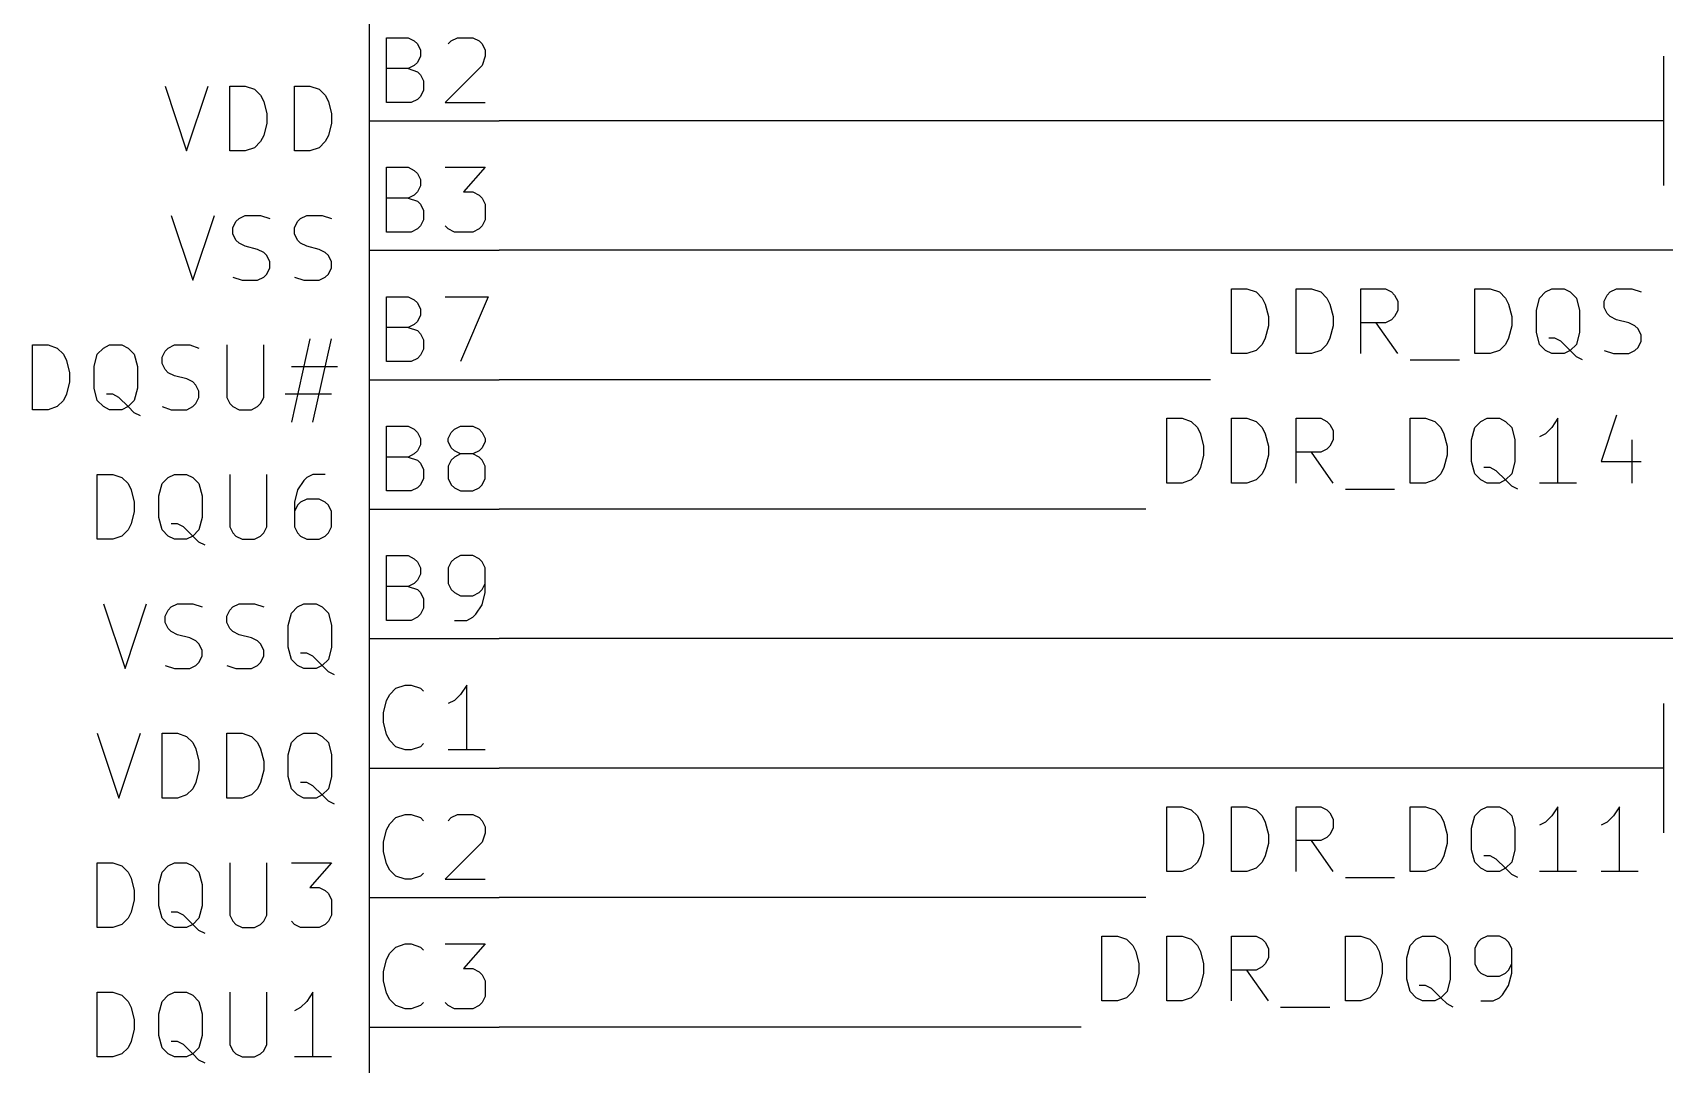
# Model space of a CAD drawing. Header units: millimetres. Extents: x 3 to 246, y -195 to -4.
# Drawn here: x 60.69 to 92.73, y -43.91 to -23.67 of the extents above; entities that cross this region are included whole.
import ezdxf

# ---------------------------------------------------------------- set-up
doc = ezdxf.new("R2010")
doc.units = ezdxf.units.MM
for name, color, linetype in [('GREENSIXTYFIVE', 129, 'CONTINUOUS'), ('LIGHTGREEN', 92, 'CONTINUOUS'), ('LIGHTRED', 12, 'CONTINUOUS'), ('RED', 14, 'CONTINUOUS'), ('REDSIX', 19, 'CONTINUOUS')]:
    doc.layers.add(name, color=color, linetype=linetype)

msp = doc.modelspace()

# ---------------------------------------------------------------- linework, layer by layer
at = {"layer": 'GREENSIXTYFIVE', "linetype": 'CONTINUOUS'}
for p, q in [((63.2943, -24.7175), (63.7176, -25.9875)), ((63.7176, -25.9875), (64.141, -24.7175)), ((64.5643, -25.9875), (64.5643, -24.7175)), ((64.5643, -24.7175), (64.8667, -24.7175)), ((64.8667, -24.7175), (65.0481, -24.778)), ((65.0481, -24.778), (65.1691, -24.899)), ((65.1691, -24.899), (65.2296, -25.0199)), ((65.8343, -25.9875), (65.8343, -24.7175)), ((65.8343, -24.7175), (66.1367, -24.7175)), ((66.1367, -24.7175), (66.3181, -24.778)), ((66.3181, -24.778), (66.4391, -24.899)), ((66.4391, -24.899), (66.4996, -25.0199)), ((65.2296, -25.0199), (65.29, -25.2618)), ((65.29, -25.2618), (65.29, -25.4432)), ((66.4996, -25.0199), (66.56, -25.2618)), ((66.56, -25.2618), (66.56, -25.4432)), ((65.29, -25.4432), (65.2296, -25.6851)), ((66.56, -25.4432), (66.4996, -25.6851)), ((65.0481, -25.9271), (64.8667, -25.9875)), ((65.1691, -25.8061), (65.0481, -25.9271)), ((65.2296, -25.6851), (65.1691, -25.8061)), ((66.3181, -25.9271), (66.1367, -25.9875)), ((66.4391, -25.8061), (66.3181, -25.9271)), ((66.4996, -25.6851), (66.4391, -25.8061)), ((64.8667, -25.9875), (64.5643, -25.9875)), ((66.1367, -25.9875), (65.8343, -25.9875)), ((63.4153, -27.2575), (63.8386, -28.5275)), ((63.8386, -28.5275), (64.262, -27.2575)), ((64.6249, -27.4994), (64.6853, -27.3785)), ((64.6249, -27.6204), (64.6249, -27.4994)), ((64.6853, -27.3785), (64.7458, -27.318)), ((64.7458, -27.318), (64.8668, -27.2575)), ((64.8668, -27.2575), (65.1691, -27.2575)), ((65.1691, -27.2575), (65.3506, -27.318)), ((65.8344, -27.4994), (65.8948, -27.3785)), ((65.8344, -27.6204), (65.8344, -27.4994)), ((65.8948, -27.3785), (65.9553, -27.318)), ((65.9553, -27.318), (66.0763, -27.2575)), ((66.0763, -27.2575), (66.3786, -27.2575)), ((66.3786, -27.2575), (66.5601, -27.318)), ((64.6853, -27.7413), (64.6249, -27.6204)), ((64.7458, -27.8018), (64.6853, -27.7413)), ((64.8668, -27.8623), (64.7458, -27.8018)), ((65.1087, -27.9228), (64.8668, -27.8623)), ((65.8948, -27.7413), (65.8344, -27.6204)), ((65.9553, -27.8018), (65.8948, -27.7413)), ((66.0763, -27.8623), (65.9553, -27.8018)), ((66.3182, -27.9228), (66.0763, -27.8623)), ((65.2296, -27.9832), (65.1087, -27.9228)), ((65.2901, -28.0437), (65.2296, -27.9832)), ((65.3506, -28.1647), (65.2901, -28.0437)), ((65.3506, -28.2856), (65.3506, -28.1647)), ((66.4391, -27.9832), (66.3182, -27.9228)), ((66.4996, -28.0437), (66.4391, -27.9832)), ((66.5601, -28.1647), (66.4996, -28.0437)), ((66.5601, -28.2856), (66.5601, -28.1647)), ((64.6249, -28.4671), (64.8063, -28.5275)), ((65.1087, -28.5275), (65.2296, -28.4671)), ((65.2296, -28.4671), (65.2901, -28.4066)), ((65.2901, -28.4066), (65.3506, -28.2856)), ((65.8344, -28.4671), (66.0158, -28.5275)), ((66.3182, -28.5275), (66.4391, -28.4671)), ((66.4391, -28.4671), (66.4996, -28.4066)), ((66.4996, -28.4066), (66.5601, -28.2856)), ((64.8063, -28.5275), (65.1087, -28.5275)), ((66.0158, -28.5275), (66.3182, -28.5275)), ((66.1367, -29.6766), (65.7739, -31.3094)), ((66.1972, -31.3094), (66.56, -29.6766)), ((60.6938, -31.0675), (60.6938, -29.7975)), ((60.6938, -29.7975), (60.9962, -29.7975)), ((60.9962, -29.7975), (61.1776, -29.858)), ((61.1776, -29.858), (61.2986, -29.979)), ((61.2986, -29.979), (61.3591, -30.0999)), ((61.3591, -30.0999), (61.4195, -30.3418)), ((61.9034, -30.2209), (61.9638, -29.979)), ((61.9638, -29.979), (62.0848, -29.858)), ((62.0848, -29.858), (62.2057, -29.7975)), ((62.2057, -29.7975), (62.4476, -29.7975)), ((62.4476, -29.7975), (62.5686, -29.858)), ((62.5686, -29.858), (62.6895, -29.979)), ((62.6895, -29.979), (62.75, -30.2209)), ((63.2339, -30.0394), (63.2943, -29.9185)), ((63.2339, -30.1604), (63.2339, -30.0394)), ((63.2943, -29.9185), (63.3548, -29.858)), ((63.3548, -29.858), (63.4758, -29.7975)), ((63.4758, -29.7975), (63.7781, -29.7975)), ((63.7781, -29.7975), (63.9596, -29.858)), ((64.5038, -29.7975), (64.5038, -30.8256)), ((65.2295, -30.8256), (65.2295, -29.7975)), ((61.4195, -30.3418), (61.4195, -30.5232)), ((61.9034, -30.6442), (61.9034, -30.2209)), ((62.75, -30.2209), (62.75, -30.6442)), ((63.2943, -30.2813), (63.2339, -30.1604)), ((63.3548, -30.3418), (63.2943, -30.2813)), ((63.4758, -30.4023), (63.3548, -30.3418)), ((63.7177, -30.4628), (63.4758, -30.4023)), ((65.7739, -30.2209), (66.681, -30.2209)), ((61.4195, -30.5232), (61.3591, -30.7651)), ((61.9638, -30.8861), (61.9034, -30.6442)), ((62.75, -30.6442), (62.6895, -30.8861)), ((63.8386, -30.5232), (63.7177, -30.4628)), ((63.8991, -30.5837), (63.8386, -30.5232)), ((63.9596, -30.7047), (63.8991, -30.5837)), ((63.9596, -30.8256), (63.9596, -30.7047)), ((60.9962, -31.0675), (60.6938, -31.0675)), ((61.1776, -31.0071), (60.9962, -31.0675)), ((61.2986, -30.8861), (61.1776, -31.0071)), ((61.3591, -30.7651), (61.2986, -30.8861)), ((62.0848, -31.0071), (61.9638, -30.8861)), ((62.2057, -31.0675), (62.0848, -31.0071)), ((62.2662, -30.7651), (62.1453, -30.7651)), ((62.4476, -31.0675), (62.2057, -31.0675)), ((62.3872, -30.8256), (62.2662, -30.7651)), ((62.5686, -31.0071), (62.3872, -30.8256)), ((62.5686, -31.0071), (62.4476, -31.0675)), ((62.6895, -30.8861), (62.5686, -31.0071)), ((62.6895, -31.128), (62.5686, -31.0071)), ((63.2339, -31.0071), (63.4153, -31.0675)), ((63.4153, -31.0675), (63.7177, -31.0675)), ((63.7177, -31.0675), (63.8386, -31.0071)), ((63.8386, -31.0071), (63.8991, -30.9466)), ((63.8991, -30.9466), (63.9596, -30.8256)), ((64.5038, -30.8256), (64.5643, -30.9466)), ((64.5643, -30.9466), (64.6248, -31.0071)), ((64.6248, -31.0071), (64.7457, -31.0675)), ((64.7457, -31.0675), (64.9876, -31.0675)), ((64.9876, -31.0675), (65.1086, -31.0071)), ((65.1086, -31.0071), (65.1691, -30.9466)), ((65.1691, -30.9466), (65.2295, -30.8256)), ((66.56, -30.7651), (65.6529, -30.7651)), ((62.8105, -31.1885), (62.6895, -31.128)), ((61.9638, -33.6075), (61.9638, -32.3375)), ((61.9638, -32.3375), (62.2662, -32.3375)), ((62.2662, -32.3375), (62.4476, -32.398)), ((63.3548, -32.398), (63.4757, -32.3375)), ((63.4757, -32.3375), (63.7176, -32.3375)), ((63.7176, -32.3375), (63.8386, -32.398)), ((64.5643, -32.3375), (64.5643, -33.3656)), ((65.29, -33.3656), (65.29, -32.3375)), ((66.1972, -32.3375), (66.0763, -32.398)), ((66.4391, -32.3375), (66.1972, -32.3375)), ((62.4476, -32.398), (62.5686, -32.519)), ((62.5686, -32.519), (62.6291, -32.6399)), ((62.6291, -32.6399), (62.6895, -32.8818)), ((63.1734, -32.7609), (63.2338, -32.519)), ((63.2338, -32.519), (63.3548, -32.398)), ((63.8386, -32.398), (63.9595, -32.519)), ((63.9595, -32.519), (64.02, -32.7609)), ((65.8948, -32.6399), (65.8344, -32.8818)), ((66.0158, -32.4585), (65.8948, -32.6399)), ((66.0763, -32.398), (66.0158, -32.4585)), ((62.6895, -32.8818), (62.6895, -33.0632)), ((63.1734, -33.1842), (63.1734, -32.7609)), ((64.02, -32.7609), (64.02, -33.1842)), ((65.8344, -32.8818), (65.8344, -33.3656)), ((65.8948, -32.9423), (65.8344, -33.0632)), ((65.9553, -32.8818), (65.8948, -32.9423)), ((66.0763, -32.8213), (65.9553, -32.8818)), ((66.3182, -32.8213), (66.0763, -32.8213)), ((66.4391, -32.8818), (66.3182, -32.8213)), ((66.4996, -32.9423), (66.4391, -32.8818)), ((66.5601, -33.0632), (66.4996, -32.9423)), ((62.6291, -33.3051), (62.5686, -33.4261)), ((62.6895, -33.0632), (62.6291, -33.3051)), ((63.2338, -33.4261), (63.1734, -33.1842)), ((63.5362, -33.3051), (63.4153, -33.3051)), ((63.6572, -33.3656), (63.5362, -33.3051)), ((64.02, -33.1842), (63.9595, -33.4261)), ((66.5601, -33.3656), (66.5601, -33.0632)), ((62.2662, -33.6075), (61.9638, -33.6075)), ((62.4476, -33.5471), (62.2662, -33.6075)), ((62.5686, -33.4261), (62.4476, -33.5471)), ((63.3548, -33.5471), (63.2338, -33.4261)), ((63.4757, -33.6075), (63.3548, -33.5471)), ((63.7176, -33.6075), (63.4757, -33.6075)), ((63.8386, -33.5471), (63.6572, -33.3656)), ((63.8386, -33.5471), (63.7176, -33.6075)), ((63.9595, -33.4261), (63.8386, -33.5471)), ((63.9595, -33.668), (63.8386, -33.5471)), ((64.5643, -33.3656), (64.6248, -33.4866)), ((64.6248, -33.4866), (64.6853, -33.5471)), ((64.6853, -33.5471), (64.8062, -33.6075)), ((64.8062, -33.6075), (65.0481, -33.6075)), ((65.0481, -33.6075), (65.1691, -33.5471)), ((65.1691, -33.5471), (65.2296, -33.4866)), ((65.2296, -33.4866), (65.29, -33.3656)), ((65.8344, -33.3656), (65.8948, -33.4866)), ((65.8948, -33.4866), (65.9553, -33.5471)), ((65.9553, -33.5471), (66.0763, -33.6075)), ((66.0763, -33.6075), (66.3182, -33.6075)), ((66.3182, -33.6075), (66.4391, -33.5471)), ((66.4391, -33.5471), (66.4996, -33.4866)), ((66.4996, -33.4866), (66.5601, -33.3656)), ((64.0805, -33.7285), (63.9595, -33.668)), ((62.0848, -34.8775), (62.5081, -36.1475)), ((62.5081, -36.1475), (62.9315, -34.8775)), ((63.4153, -34.938), (63.5363, -34.8775)), ((63.5363, -34.8775), (63.8386, -34.8775)), ((63.8386, -34.8775), (64.0201, -34.938)), ((64.6248, -34.938), (64.7458, -34.8775)), ((64.7458, -34.8775), (65.0481, -34.8775)), ((65.0481, -34.8775), (65.2296, -34.938)), ((65.8948, -34.938), (66.0157, -34.8775)), ((66.0157, -34.8775), (66.2576, -34.8775)), ((66.2576, -34.8775), (66.3786, -34.938)), ((63.2944, -35.1194), (63.3548, -34.9985)), ((63.2944, -35.2404), (63.2944, -35.1194)), ((63.3548, -34.9985), (63.4153, -34.938)), ((64.5039, -35.1194), (64.5643, -34.9985)), ((64.5039, -35.2404), (64.5039, -35.1194)), ((64.5643, -34.9985), (64.6248, -34.938)), ((65.7134, -35.3009), (65.7738, -35.059)), ((65.7738, -35.059), (65.8948, -34.938)), ((66.3786, -34.938), (66.4995, -35.059)), ((66.4995, -35.059), (66.56, -35.3009)), ((63.3548, -35.3613), (63.2944, -35.2404)), ((63.4153, -35.4218), (63.3548, -35.3613)), ((63.5363, -35.4823), (63.4153, -35.4218)), ((63.7782, -35.5428), (63.5363, -35.4823)), ((63.8991, -35.6032), (63.7782, -35.5428)), ((64.5643, -35.3613), (64.5039, -35.2404)), ((64.6248, -35.4218), (64.5643, -35.3613)), ((64.7458, -35.4823), (64.6248, -35.4218)), ((64.9877, -35.5428), (64.7458, -35.4823)), ((65.1086, -35.6032), (64.9877, -35.5428)), ((65.7134, -35.7242), (65.7134, -35.3009)), ((66.56, -35.3009), (66.56, -35.7242)), ((63.9596, -35.6637), (63.8991, -35.6032)), ((64.0201, -35.7847), (63.9596, -35.6637)), ((64.0201, -35.9056), (64.0201, -35.7847)), ((65.1691, -35.6637), (65.1086, -35.6032)), ((65.2296, -35.7847), (65.1691, -35.6637)), ((65.2296, -35.9056), (65.2296, -35.7847)), ((65.7738, -35.9661), (65.7134, -35.7242)), ((66.0762, -35.8451), (65.9553, -35.8451)), ((66.1972, -35.9056), (66.0762, -35.8451)), ((66.56, -35.7242), (66.4995, -35.9661)), ((63.2944, -36.0871), (63.4758, -36.1475)), ((63.4758, -36.1475), (63.7782, -36.1475)), ((63.7782, -36.1475), (63.8991, -36.0871)), ((63.8991, -36.0871), (63.9596, -36.0266)), ((63.9596, -36.0266), (64.0201, -35.9056)), ((64.5039, -36.0871), (64.6853, -36.1475)), ((64.6853, -36.1475), (64.9877, -36.1475)), ((64.9877, -36.1475), (65.1086, -36.0871)), ((65.1086, -36.0871), (65.1691, -36.0266)), ((65.1691, -36.0266), (65.2296, -35.9056)), ((65.8948, -36.0871), (65.7738, -35.9661)), ((66.0157, -36.1475), (65.8948, -36.0871)), ((66.2576, -36.1475), (66.0157, -36.1475)), ((66.3786, -36.0871), (66.1972, -35.9056)), ((66.3786, -36.0871), (66.2576, -36.1475)), ((66.4995, -35.9661), (66.3786, -36.0871)), ((66.4995, -36.208), (66.3786, -36.0871)), ((66.6205, -36.2685), (66.4995, -36.208)), ((61.9638, -37.4175), (62.3871, -38.6875)), ((62.3871, -38.6875), (62.8105, -37.4175)), ((63.2338, -38.6875), (63.2338, -37.4175)), ((63.2338, -37.4175), (63.5362, -37.4175)), ((63.5362, -37.4175), (63.7176, -37.478)), ((63.7176, -37.478), (63.8386, -37.599)), ((64.5038, -38.6875), (64.5038, -37.4175)), ((64.5038, -37.4175), (64.8062, -37.4175)), ((64.8062, -37.4175), (64.9876, -37.478)), ((64.9876, -37.478), (65.1086, -37.599)), ((65.7738, -37.599), (65.8948, -37.478)), ((65.8948, -37.478), (66.0157, -37.4175)), ((66.0157, -37.4175), (66.2576, -37.4175)), ((66.2576, -37.4175), (66.3786, -37.478)), ((66.3786, -37.478), (66.4995, -37.599)), ((63.8386, -37.599), (63.8991, -37.7199)), ((63.8991, -37.7199), (63.9595, -37.9618)), ((65.1086, -37.599), (65.1691, -37.7199)), ((65.1691, -37.7199), (65.2295, -37.9618)), ((65.7134, -37.8409), (65.7738, -37.599)), ((66.4995, -37.599), (66.56, -37.8409)), ((63.9595, -37.9618), (63.9595, -38.1432)), ((65.2295, -37.9618), (65.2295, -38.1432)), ((65.7134, -38.2642), (65.7134, -37.8409)), ((66.56, -37.8409), (66.56, -38.2642)), ((63.8991, -38.3851), (63.8386, -38.5061)), ((63.9595, -38.1432), (63.8991, -38.3851)), ((65.1691, -38.3851), (65.1086, -38.5061)), ((65.2295, -38.1432), (65.1691, -38.3851)), ((65.7738, -38.5061), (65.7134, -38.2642)), ((66.0762, -38.3851), (65.9553, -38.3851)), ((66.1972, -38.4456), (66.0762, -38.3851)), ((66.56, -38.2642), (66.4995, -38.5061)), ((63.5362, -38.6875), (63.2338, -38.6875)), ((63.7176, -38.6271), (63.5362, -38.6875)), ((63.8386, -38.5061), (63.7176, -38.6271)), ((64.8062, -38.6875), (64.5038, -38.6875)), ((64.9876, -38.6271), (64.8062, -38.6875)), ((65.1086, -38.5061), (64.9876, -38.6271)), ((65.8948, -38.6271), (65.7738, -38.5061)), ((66.0157, -38.6875), (65.8948, -38.6271)), ((66.2576, -38.6875), (66.0157, -38.6875)), ((66.3786, -38.6271), (66.1972, -38.4456)), ((66.3786, -38.6271), (66.2576, -38.6875)), ((66.4995, -38.5061), (66.3786, -38.6271)), ((66.4995, -38.748), (66.3786, -38.6271)), ((66.6205, -38.8085), (66.4995, -38.748)), ((61.9638, -41.2275), (61.9638, -39.9575)), ((61.9638, -39.9575), (62.2662, -39.9575)), ((62.2662, -39.9575), (62.4476, -40.018)), ((62.4476, -40.018), (62.5686, -40.139)), ((63.2338, -40.139), (63.3548, -40.018)), ((63.3548, -40.018), (63.4757, -39.9575)), ((63.4757, -39.9575), (63.7176, -39.9575)), ((63.7176, -39.9575), (63.8386, -40.018)), ((63.8386, -40.018), (63.9595, -40.139)), ((64.5643, -39.9575), (64.5643, -40.9856)), ((65.29, -40.9856), (65.29, -39.9575)), ((65.7739, -39.9575), (66.5601, -39.9575)), ((66.5601, -39.9575), (66.1367, -40.4413)), ((62.5686, -40.139), (62.6291, -40.2599)), ((62.6291, -40.2599), (62.6895, -40.5018)), ((63.1734, -40.3809), (63.2338, -40.139)), ((63.9595, -40.139), (64.02, -40.3809)), ((62.6895, -40.5018), (62.6895, -40.6832)), ((63.1734, -40.8042), (63.1734, -40.3809)), ((64.02, -40.3809), (64.02, -40.8042)), ((66.1367, -40.4413), (66.3182, -40.4413)), ((66.3182, -40.4413), (66.4391, -40.5018)), ((66.4391, -40.5018), (66.4996, -40.5623)), ((66.4996, -40.5623), (66.5601, -40.6832)), ((62.6291, -40.9251), (62.5686, -41.0461)), ((62.6895, -40.6832), (62.6291, -40.9251)), ((63.2338, -41.0461), (63.1734, -40.8042)), ((63.5362, -40.9251), (63.4153, -40.9251)), ((63.6572, -40.9856), (63.5362, -40.9251)), ((63.8386, -41.1671), (63.6572, -40.9856)), ((64.02, -40.8042), (63.9595, -41.0461)), ((64.5643, -40.9856), (64.6248, -41.1066)), ((65.2296, -41.1066), (65.29, -40.9856)), ((66.5601, -40.9856), (66.4996, -41.1066)), ((66.5601, -40.6832), (66.5601, -40.9856)), ((62.2662, -41.2275), (61.9638, -41.2275)), ((62.4476, -41.1671), (62.2662, -41.2275)), ((62.5686, -41.0461), (62.4476, -41.1671)), ((63.3548, -41.1671), (63.2338, -41.0461)), ((63.4757, -41.2275), (63.3548, -41.1671)), ((63.7176, -41.2275), (63.4757, -41.2275)), ((63.8386, -41.1671), (63.7176, -41.2275)), ((63.9595, -41.0461), (63.8386, -41.1671)), ((63.9595, -41.288), (63.8386, -41.1671)), ((64.0805, -41.3485), (63.9595, -41.288)), ((64.6248, -41.1066), (64.6853, -41.1671)), ((64.6853, -41.1671), (64.8062, -41.2275)), ((64.8062, -41.2275), (65.0481, -41.2275)), ((65.0481, -41.2275), (65.1691, -41.1671)), ((65.1691, -41.1671), (65.2296, -41.1066)), ((65.8344, -41.1671), (65.7739, -41.1066)), ((65.9553, -41.2275), (65.8344, -41.1671)), ((66.3182, -41.2275), (65.9553, -41.2275)), ((66.4391, -41.1671), (66.3182, -41.2275)), ((66.4996, -41.1066), (66.4391, -41.1671)), ((61.9638, -43.7675), (61.9638, -42.4975)), ((61.9638, -42.4975), (62.2662, -42.4975)), ((62.2662, -42.4975), (62.4476, -42.558)), ((62.4476, -42.558), (62.5686, -42.679)), ((63.2338, -42.679), (63.3548, -42.558)), ((63.3548, -42.558), (63.4757, -42.4975)), ((63.4757, -42.4975), (63.7176, -42.4975)), ((63.7176, -42.4975), (63.8386, -42.558)), ((63.8386, -42.558), (63.9595, -42.679)), ((64.5643, -42.4975), (64.5643, -43.5256)), ((65.29, -43.5256), (65.29, -42.4975)), ((66.1972, -42.4975), (66.0763, -42.679)), ((66.1972, -43.7675), (66.1972, -42.4975)), ((62.5686, -42.679), (62.6291, -42.7999)), ((62.6291, -42.7999), (62.6895, -43.0418)), ((63.1734, -42.9209), (63.2338, -42.679)), ((63.1734, -43.3442), (63.1734, -42.9209)), ((63.9595, -42.679), (64.02, -42.9209)), ((64.02, -42.9209), (64.02, -43.3442)), ((65.9553, -42.7999), (65.8344, -42.8604)), ((66.0763, -42.679), (65.9553, -42.7999)), ((62.6895, -43.2232), (62.6291, -43.4651)), ((62.6895, -43.0418), (62.6895, -43.2232)), ((62.6291, -43.4651), (62.5686, -43.5861)), ((63.2338, -43.5861), (63.1734, -43.3442)), ((63.5362, -43.4651), (63.4153, -43.4651)), ((63.6572, -43.5256), (63.5362, -43.4651)), ((63.8386, -43.7071), (63.6572, -43.5256)), ((64.02, -43.3442), (63.9595, -43.5861)), ((64.5643, -43.5256), (64.6248, -43.6466)), ((65.2296, -43.6466), (65.29, -43.5256)), ((62.2662, -43.7675), (61.9638, -43.7675)), ((62.4476, -43.7071), (62.2662, -43.7675)), ((62.5686, -43.5861), (62.4476, -43.7071)), ((63.3548, -43.7071), (63.2338, -43.5861)), ((63.4757, -43.7675), (63.3548, -43.7071)), ((63.7176, -43.7675), (63.4757, -43.7675)), ((63.8386, -43.7071), (63.7176, -43.7675)), ((63.9595, -43.5861), (63.8386, -43.7071)), ((63.9595, -43.828), (63.8386, -43.7071)), ((64.0805, -43.8885), (63.9595, -43.828)), ((64.6248, -43.6466), (64.6853, -43.7071)), ((64.6853, -43.7071), (64.8062, -43.7675)), ((64.8062, -43.7675), (65.0481, -43.7675)), ((65.0481, -43.7675), (65.1691, -43.7071)), ((65.1691, -43.7071), (65.2296, -43.6466)), ((66.5601, -43.7675), (65.8344, -43.7675))]:
    msp.add_line(p, q, dxfattribs=at)
at = {"layer": 'LIGHTGREEN', "linetype": 'CONTINUOUS'}
for p, q in [((90.17, -25.4), (69.85, -25.4)), ((107.95, -27.94), (69.85, -27.94)), ((83.82, -30.48), (69.85, -30.48)), ((82.55, -33.02), (69.85, -33.02)), ((97.79, -35.56), (69.85, -35.56)), ((90.17, -38.1), (69.85, -38.1)), ((82.55, -40.64), (69.85, -40.64)), ((81.28, -43.18), (69.85, -43.18))]:
    msp.add_line(p, q, dxfattribs=at)
at = {"layer": 'LIGHTRED', "linetype": 'CONTINUOUS'}
for p, q in [((67.6426, -25.0413), (67.6426, -23.7713)), ((67.6426, -23.7713), (68.066, -23.7713)), ((68.066, -23.7713), (68.1869, -23.8318)), ((68.1869, -23.8318), (68.2474, -23.8923)), ((68.2474, -23.8923), (68.3079, -24.0132)), ((68.3079, -24.0132), (68.3079, -24.1342)), ((68.8522, -23.8923), (68.9126, -23.8318)), ((68.9126, -23.8318), (69.0336, -23.7713)), ((69.0336, -23.7713), (69.336, -23.7713)), ((69.336, -23.7713), (69.4569, -23.8318)), ((69.4569, -23.8318), (69.5174, -23.8923)), ((69.5174, -23.8923), (69.5779, -24.0132)), ((69.5779, -24.0132), (69.5779, -24.1342)), ((68.1869, -24.3156), (68.066, -24.3761)), ((68.2474, -24.2551), (68.1869, -24.3156)), ((68.3079, -24.1342), (68.2474, -24.2551)), ((69.5174, -24.3156), (68.7917, -25.0413)), ((69.5779, -24.1342), (69.5174, -24.3156)), ((68.066, -24.3761), (67.6426, -24.3761)), ((68.066, -24.3761), (68.2474, -24.4366)), ((68.2474, -24.4366), (68.3079, -24.497)), ((68.3079, -24.497), (68.3683, -24.618)), ((68.3683, -24.618), (68.3683, -24.7994)), ((68.2474, -24.9809), (68.1264, -25.0413)), ((68.3079, -24.9204), (68.2474, -24.9809)), ((68.3683, -24.7994), (68.3079, -24.9204)), ((68.1264, -25.0413), (67.6426, -25.0413)), ((68.7917, -25.0413), (69.5779, -25.0413)), ((67.6426, -27.5813), (67.6426, -26.3113)), ((67.6426, -26.3113), (68.066, -26.3113)), ((68.066, -26.3113), (68.1869, -26.3718)), ((68.1869, -26.3718), (68.2474, -26.4323)), ((68.2474, -26.4323), (68.3079, -26.5532)), ((68.3079, -26.5532), (68.3079, -26.6742)), ((68.7917, -26.3113), (69.5779, -26.3113)), ((69.5779, -26.3113), (69.1545, -26.7951)), ((68.1869, -26.8556), (68.066, -26.9161)), ((68.2474, -26.7951), (68.1869, -26.8556)), ((68.3079, -26.6742), (68.2474, -26.7951)), ((69.1545, -26.7951), (69.336, -26.7951)), ((69.336, -26.7951), (69.4569, -26.8556)), ((69.4569, -26.8556), (69.5174, -26.9161)), ((68.066, -26.9161), (67.6426, -26.9161)), ((68.066, -26.9161), (68.2474, -26.9766)), ((68.2474, -26.9766), (68.3079, -27.037)), ((68.3079, -27.037), (68.3683, -27.158)), ((68.3683, -27.158), (68.3683, -27.3394)), ((69.5174, -26.9161), (69.5779, -27.037)), ((69.5779, -27.037), (69.5779, -27.3394)), ((68.2474, -27.5209), (68.1264, -27.5813)), ((68.3079, -27.4604), (68.2474, -27.5209)), ((68.3683, -27.3394), (68.3079, -27.4604)), ((68.8522, -27.5209), (68.7917, -27.4604)), ((68.9731, -27.5813), (68.8522, -27.5209)), ((69.4569, -27.5209), (69.336, -27.5813)), ((69.5174, -27.4604), (69.4569, -27.5209)), ((69.5779, -27.3394), (69.5174, -27.4604)), ((68.1264, -27.5813), (67.6426, -27.5813)), ((69.336, -27.5813), (68.9731, -27.5813)), ((67.6426, -30.1213), (67.6426, -28.8513)), ((67.6426, -28.8513), (68.066, -28.8513)), ((68.066, -28.8513), (68.1869, -28.9118)), ((68.1869, -28.9118), (68.2474, -28.9723)), ((68.2474, -28.9723), (68.3079, -29.0932)), ((68.3079, -29.0932), (68.3079, -29.2142)), ((68.7917, -28.8513), (69.6383, -28.8513)), ((69.6383, -28.8513), (69.0941, -30.1213)), ((68.066, -29.4561), (67.6426, -29.4561)), ((68.1869, -29.3956), (68.066, -29.4561)), ((68.066, -29.4561), (68.2474, -29.5166)), ((68.2474, -29.3351), (68.1869, -29.3956)), ((68.3079, -29.2142), (68.2474, -29.3351)), ((68.2474, -29.5166), (68.3079, -29.577)), ((68.3079, -29.577), (68.3683, -29.698)), ((68.3683, -29.698), (68.3683, -29.8794)), ((68.2474, -30.0609), (68.1264, -30.1213)), ((68.3079, -30.0004), (68.2474, -30.0609)), ((68.3683, -29.8794), (68.3079, -30.0004)), ((68.1264, -30.1213), (67.6426, -30.1213)), ((67.6426, -32.6613), (67.6426, -31.3913)), ((67.6426, -31.3913), (68.066, -31.3913)), ((68.066, -31.3913), (68.1869, -31.4518)), ((68.9731, -31.4518), (69.0941, -31.3913)), ((69.0941, -31.3913), (69.336, -31.3913)), ((69.336, -31.3913), (69.4569, -31.4518)), ((68.1869, -31.4518), (68.2474, -31.5123)), ((68.2474, -31.5123), (68.3079, -31.6332)), ((68.3079, -31.6332), (68.3079, -31.7542)), ((68.8522, -31.6332), (68.9126, -31.5123)), ((68.8522, -31.6937), (68.8522, -31.6332)), ((68.9126, -31.8147), (68.8522, -31.6937)), ((68.9126, -31.5123), (68.9731, -31.4518)), ((69.4569, -31.4518), (69.5174, -31.5123)), ((69.5174, -31.5123), (69.5779, -31.6332)), ((69.5779, -31.6937), (69.5174, -31.8147)), ((69.5779, -31.6332), (69.5779, -31.6937)), ((68.066, -31.9961), (67.6426, -31.9961)), ((68.1869, -31.9356), (68.066, -31.9961)), ((68.066, -31.9961), (68.2474, -32.0566)), ((68.2474, -31.8751), (68.1869, -31.9356)), ((68.3079, -31.7542), (68.2474, -31.8751)), ((68.9731, -31.8751), (68.9126, -31.8147)), ((68.9731, -31.9961), (68.9126, -32.0566)), ((69.0941, -31.9356), (68.9731, -31.8751)), ((69.0941, -31.9356), (68.9731, -31.9961)), ((69.336, -31.9356), (69.0941, -31.9356)), ((69.4569, -31.8751), (69.336, -31.9356)), ((69.4569, -31.9961), (69.336, -31.9356)), ((69.5174, -31.8147), (69.4569, -31.8751)), ((69.5174, -32.0566), (69.4569, -31.9961)), ((68.2474, -32.0566), (68.3079, -32.117)), ((68.3079, -32.117), (68.3683, -32.238)), ((68.3683, -32.238), (68.3683, -32.4194)), ((68.9126, -32.0566), (68.8522, -32.1775)), ((68.8522, -32.1775), (68.8522, -32.4194)), ((69.5779, -32.1775), (69.5174, -32.0566)), ((69.5779, -32.4194), (69.5779, -32.1775)), ((68.1264, -32.6613), (67.6426, -32.6613)), ((68.2474, -32.6009), (68.1264, -32.6613)), ((68.3079, -32.5404), (68.2474, -32.6009)), ((68.3683, -32.4194), (68.3079, -32.5404)), ((68.8522, -32.4194), (68.9126, -32.5404)), ((68.9126, -32.5404), (68.9731, -32.6009)), ((68.9731, -32.6009), (69.0941, -32.6613)), ((69.0941, -32.6613), (69.336, -32.6613)), ((69.336, -32.6613), (69.4569, -32.6009)), ((69.4569, -32.6009), (69.5174, -32.5404)), ((69.5174, -32.5404), (69.5779, -32.4194)), ((67.6426, -35.2013), (67.6426, -33.9313)), ((67.6426, -33.9313), (68.066, -33.9313)), ((68.066, -33.9313), (68.1869, -33.9918)), ((69.0941, -33.9313), (68.9731, -33.9918)), ((69.336, -33.9313), (69.0941, -33.9313)), ((69.4569, -33.9918), (69.336, -33.9313)), ((68.1869, -33.9918), (68.2474, -34.0523)), ((68.2474, -34.0523), (68.3079, -34.1732)), ((68.3079, -34.1732), (68.3079, -34.2942)), ((68.9126, -34.0523), (68.8522, -34.1732)), ((68.8522, -34.1732), (68.8522, -34.4756)), ((68.9731, -33.9918), (68.9126, -34.0523)), ((69.5174, -34.0523), (69.4569, -33.9918)), ((69.5779, -34.1732), (69.5174, -34.0523)), ((69.5779, -34.657), (69.5779, -34.1732)), ((68.066, -34.5361), (67.6426, -34.5361)), ((68.1869, -34.4756), (68.066, -34.5361)), ((68.066, -34.5361), (68.2474, -34.5966)), ((68.2474, -34.4151), (68.1869, -34.4756)), ((68.3079, -34.2942), (68.2474, -34.4151)), ((68.8522, -34.4756), (68.9126, -34.5966)), ((69.5174, -34.5966), (69.5779, -34.4756)), ((68.2474, -34.5966), (68.3079, -34.657)), ((68.3079, -34.657), (68.3683, -34.778)), ((68.3683, -34.778), (68.3683, -34.9594)), ((68.9126, -34.5966), (68.9731, -34.657)), ((68.9731, -34.657), (69.0941, -34.7175)), ((69.0941, -34.7175), (69.336, -34.7175)), ((69.336, -34.7175), (69.4569, -34.657)), ((69.3964, -35.0804), (69.5174, -34.8989)), ((69.4569, -34.657), (69.5174, -34.5966)), ((69.5174, -34.8989), (69.5779, -34.657)), ((68.1264, -35.2013), (67.6426, -35.2013)), ((68.2474, -35.1409), (68.1264, -35.2013)), ((68.3079, -35.0804), (68.2474, -35.1409)), ((68.3683, -34.9594), (68.3079, -35.0804)), ((68.9731, -35.2013), (69.215, -35.2013)), ((69.215, -35.2013), (69.336, -35.1409)), ((69.336, -35.1409), (69.3964, -35.0804)), ((67.8241, -36.5318), (68.0055, -36.4713)), ((68.0055, -36.4713), (68.1264, -36.4713)), ((68.1264, -36.4713), (68.3079, -36.5318)), ((69.215, -36.4713), (69.0941, -36.6528)), ((69.215, -37.7413), (69.215, -36.4713)), ((67.5822, -37.0156), (67.6426, -36.7737)), ((67.6426, -36.7737), (67.7031, -36.6528)), ((67.7031, -36.6528), (67.8241, -36.5318)), ((68.3079, -36.5318), (68.3683, -36.5923)), ((68.9731, -36.7737), (68.8522, -36.8342)), ((69.0941, -36.6528), (68.9731, -36.7737)), ((67.5822, -37.197), (67.5822, -37.0156)), ((67.6426, -37.4389), (67.5822, -37.197)), ((67.7031, -37.5599), (67.6426, -37.4389)), ((67.8241, -37.6809), (67.7031, -37.5599)), ((68.0055, -37.7413), (67.8241, -37.6809)), ((68.1264, -37.7413), (68.0055, -37.7413)), ((68.3079, -37.6809), (68.1264, -37.7413)), ((68.3683, -37.6204), (68.3079, -37.6809)), ((69.5779, -37.7413), (68.8522, -37.7413)), ((67.7031, -39.1928), (67.8241, -39.0718)), ((67.8241, -39.0718), (68.0055, -39.0113)), ((68.0055, -39.0113), (68.1264, -39.0113)), ((68.1264, -39.0113), (68.3079, -39.0718)), ((68.3079, -39.0718), (68.3683, -39.1323)), ((68.8522, -39.1323), (68.9126, -39.0718)), ((68.9126, -39.0718), (69.0336, -39.0113)), ((69.0336, -39.0113), (69.336, -39.0113)), ((69.336, -39.0113), (69.4569, -39.0718)), ((69.4569, -39.0718), (69.5174, -39.1323)), ((67.5822, -39.5556), (67.6426, -39.3137)), ((67.6426, -39.3137), (67.7031, -39.1928)), ((69.5174, -39.1323), (69.5779, -39.2532)), ((69.5779, -39.3742), (69.5174, -39.5556)), ((69.5779, -39.2532), (69.5779, -39.3742)), ((67.5822, -39.737), (67.5822, -39.5556)), ((69.5174, -39.5556), (68.7917, -40.2813)), ((67.6426, -39.9789), (67.5822, -39.737)), ((67.7031, -40.0999), (67.6426, -39.9789)), ((67.8241, -40.2209), (67.7031, -40.0999)), ((68.0055, -40.2813), (67.8241, -40.2209)), ((68.1264, -40.2813), (68.0055, -40.2813)), ((68.3079, -40.2209), (68.1264, -40.2813)), ((68.3683, -40.1604), (68.3079, -40.2209)), ((68.7917, -40.2813), (69.5779, -40.2813)), ((67.7031, -41.7328), (67.8241, -41.6118)), ((67.8241, -41.6118), (68.0055, -41.5513)), ((68.0055, -41.5513), (68.1264, -41.5513)), ((68.1264, -41.5513), (68.3079, -41.6118)), ((68.3079, -41.6118), (68.3683, -41.6723)), ((68.7917, -41.5513), (69.5779, -41.5513)), ((69.5779, -41.5513), (69.1545, -42.0351)), ((67.5822, -42.0956), (67.6426, -41.8537)), ((67.6426, -41.8537), (67.7031, -41.7328)), ((67.5822, -42.277), (67.5822, -42.0956)), ((67.6426, -42.5189), (67.5822, -42.277)), ((69.1545, -42.0351), (69.336, -42.0351)), ((69.336, -42.0351), (69.4569, -42.0956)), ((69.4569, -42.0956), (69.5174, -42.1561)), ((69.5174, -42.1561), (69.5779, -42.277)), ((69.5779, -42.277), (69.5779, -42.5794)), ((67.7031, -42.6399), (67.6426, -42.5189)), ((69.5779, -42.5794), (69.5174, -42.7004)), ((67.8241, -42.7609), (67.7031, -42.6399)), ((68.0055, -42.8213), (67.8241, -42.7609)), ((68.1264, -42.8213), (68.0055, -42.8213)), ((68.3079, -42.7609), (68.1264, -42.8213)), ((68.3683, -42.7004), (68.3079, -42.7609)), ((68.8522, -42.7609), (68.7917, -42.7004)), ((68.9731, -42.8213), (68.8522, -42.7609)), ((69.336, -42.8213), (68.9731, -42.8213)), ((69.4569, -42.7609), (69.336, -42.8213)), ((69.5174, -42.7004), (69.4569, -42.7609))]:
    msp.add_line(p, q, dxfattribs=at)
at = {"layer": 'RED', "linetype": 'CONTINUOUS'}
for p, q in [((67.31, -129.54), (67.31, -5.08)), ((92.71, -24.13), (92.71, -26.67)), ((67.31, -25.4), (69.85, -25.4)), ((91.44, -25.4), (90.17, -25.4)), ((91.44, -25.4), (90.17, -25.4)), ((92.71, -25.4), (91.44, -25.4)), ((67.31, -27.94), (69.85, -27.94)), ((67.31, -30.48), (69.85, -30.48)), ((67.31, -33.02), (69.85, -33.02)), ((67.31, -35.56), (69.85, -35.56)), ((92.71, -36.83), (92.71, -39.37)), ((67.31, -38.1), (69.85, -38.1)), ((91.44, -38.1), (90.17, -38.1)), ((92.71, -38.1), (91.44, -38.1)), ((67.31, -40.64), (69.85, -40.64)), ((67.31, -43.18), (69.85, -43.18))]:
    msp.add_line(p, q, dxfattribs=at)
at = {"layer": 'REDSIX', "linetype": 'CONTINUOUS'}
for p, q in [((84.2267, -29.9669), (84.2267, -28.6969)), ((84.2267, -28.6969), (84.5291, -28.6969)), ((84.5291, -28.6969), (84.7105, -28.7574)), ((84.7105, -28.7574), (84.8315, -28.8784)), ((85.4967, -29.9669), (85.4967, -28.6969)), ((85.4967, -28.6969), (85.7991, -28.6969)), ((85.7991, -28.6969), (85.9805, -28.7574)), ((85.9805, -28.7574), (86.1015, -28.8784)), ((86.7667, -29.9669), (86.7667, -28.6969)), ((86.7667, -28.6969), (87.2505, -28.6969)), ((87.2505, -28.6969), (87.3715, -28.7574)), ((87.3715, -28.7574), (87.432, -28.8179)), ((87.432, -28.8179), (87.4924, -28.9388)), ((89.0043, -29.9669), (89.0043, -28.6969)), ((89.0043, -28.6969), (89.3067, -28.6969)), ((89.3067, -28.6969), (89.4881, -28.7574)), ((89.4881, -28.7574), (89.6091, -28.8784)), ((90.2743, -28.8784), (90.3953, -28.7574)), ((90.3953, -28.7574), (90.5162, -28.6969)), ((90.5162, -28.6969), (90.7581, -28.6969)), ((90.7581, -28.6969), (90.8791, -28.7574)), ((90.8791, -28.7574), (91, -28.8784)), ((91.5444, -28.9388), (91.6048, -28.8179)), ((91.6048, -28.8179), (91.6653, -28.7574)), ((91.6653, -28.7574), (91.7863, -28.6969)), ((91.7863, -28.6969), (92.0886, -28.6969)), ((92.0886, -28.6969), (92.2701, -28.7574)), ((84.8315, -28.8784), (84.892, -28.9993)), ((84.892, -28.9993), (84.9524, -29.2412)), ((86.1015, -28.8784), (86.162, -28.9993)), ((86.162, -28.9993), (86.2224, -29.2412)), ((87.4924, -29.1203), (87.432, -29.2412)), ((87.4924, -28.9388), (87.4924, -29.1203)), ((89.6091, -28.8784), (89.6696, -28.9993)), ((89.6696, -28.9993), (89.73, -29.2412)), ((90.2139, -29.1203), (90.2743, -28.8784)), ((90.2139, -29.5436), (90.2139, -29.1203)), ((91, -28.8784), (91.0605, -29.1203)), ((91.0605, -29.1203), (91.0605, -29.5436)), ((91.5444, -29.0598), (91.5444, -28.9388)), ((91.6048, -29.1807), (91.5444, -29.0598)), ((84.9524, -29.4226), (84.892, -29.6645)), ((84.9524, -29.2412), (84.9524, -29.4226)), ((86.2224, -29.4226), (86.162, -29.6645)), ((86.2224, -29.2412), (86.2224, -29.4226)), ((87.2505, -29.3622), (86.7667, -29.3622)), ((87.4924, -29.9669), (87.0691, -29.3622)), ((87.3715, -29.3017), (87.2505, -29.3622)), ((87.432, -29.2412), (87.3715, -29.3017)), ((89.73, -29.4226), (89.6696, -29.6645)), ((89.73, -29.2412), (89.73, -29.4226)), ((91.6653, -29.2412), (91.6048, -29.1807)), ((91.7863, -29.3017), (91.6653, -29.2412)), ((92.0282, -29.3622), (91.7863, -29.3017)), ((92.1491, -29.4226), (92.0282, -29.3622)), ((92.2096, -29.4831), (92.1491, -29.4226)), ((84.8315, -29.7855), (84.7105, -29.9065)), ((84.892, -29.6645), (84.8315, -29.7855)), ((86.1015, -29.7855), (85.9805, -29.9065)), ((86.162, -29.6645), (86.1015, -29.7855)), ((89.6091, -29.7855), (89.4881, -29.9065)), ((89.6696, -29.6645), (89.6091, -29.7855)), ((90.2743, -29.7855), (90.2139, -29.5436)), ((90.3953, -29.9065), (90.2743, -29.7855)), ((90.5767, -29.6645), (90.4558, -29.6645)), ((90.6977, -29.725), (90.5767, -29.6645)), ((90.8791, -29.9065), (90.6977, -29.725)), ((91, -29.7855), (90.8791, -29.9065)), ((91.0605, -29.5436), (91, -29.7855)), ((92.2701, -29.6041), (92.2096, -29.4831)), ((92.2096, -29.846), (92.2701, -29.725)), ((92.2701, -29.725), (92.2701, -29.6041)), ((84.5291, -29.9669), (84.2267, -29.9669)), ((84.7105, -29.9065), (84.5291, -29.9669)), ((85.7991, -29.9669), (85.4967, -29.9669)), ((85.9805, -29.9065), (85.7991, -29.9669)), ((87.7344, -30.0879), (88.702, -30.0879)), ((89.3067, -29.9669), (89.0043, -29.9669)), ((89.4881, -29.9065), (89.3067, -29.9669)), ((90.5162, -29.9669), (90.3953, -29.9065)), ((90.7581, -29.9669), (90.5162, -29.9669)), ((90.8791, -29.9065), (90.7581, -29.9669)), ((91, -30.0274), (90.8791, -29.9065)), ((91.121, -30.0879), (91, -30.0274)), ((91.5444, -29.9065), (91.7258, -29.9669)), ((91.7258, -29.9669), (92.0282, -29.9669)), ((92.0282, -29.9669), (92.1491, -29.9065)), ((92.1491, -29.9065), (92.2096, -29.846)), ((82.9567, -32.5069), (82.9567, -31.2369)), ((82.9567, -31.2369), (83.2591, -31.2369)), ((83.2591, -31.2369), (83.4405, -31.2974)), ((83.4405, -31.2974), (83.5615, -31.4184)), ((84.2267, -32.5069), (84.2267, -31.2369)), ((84.2267, -31.2369), (84.5291, -31.2369)), ((84.5291, -31.2369), (84.7105, -31.2974)), ((84.7105, -31.2974), (84.8315, -31.4184)), ((85.4967, -32.5069), (85.4967, -31.2369)), ((85.4967, -31.2369), (85.9805, -31.2369)), ((85.9805, -31.2369), (86.1015, -31.2974)), ((86.1015, -31.2974), (86.162, -31.3579)), ((86.162, -31.3579), (86.2224, -31.4788)), ((87.7343, -32.5069), (87.7343, -31.2369)), ((87.7343, -31.2369), (88.0367, -31.2369)), ((88.0367, -31.2369), (88.2181, -31.2974)), ((88.2181, -31.2974), (88.3391, -31.4184)), ((89.0043, -31.4184), (89.1253, -31.2974)), ((89.1253, -31.2974), (89.2462, -31.2369)), ((89.2462, -31.2369), (89.4881, -31.2369)), ((89.4881, -31.2369), (89.6091, -31.2974)), ((89.6091, -31.2974), (89.73, -31.4184)), ((90.6372, -31.2369), (90.5163, -31.4184)), ((90.6372, -32.5069), (90.6372, -31.2369)), ((91.7862, -31.1765), (91.4839, -32.0836)), ((83.5615, -31.4184), (83.622, -31.5393)), ((83.622, -31.5393), (83.6824, -31.7812)), ((84.8315, -31.4184), (84.892, -31.5393)), ((84.892, -31.5393), (84.9524, -31.7812)), ((86.2224, -31.6603), (86.162, -31.7812)), ((86.2224, -31.4788), (86.2224, -31.6603)), ((88.3391, -31.4184), (88.3996, -31.5393)), ((88.3996, -31.5393), (88.46, -31.7812)), ((88.9439, -31.6603), (89.0043, -31.4184)), ((88.9439, -32.0836), (88.9439, -31.6603)), ((89.73, -31.4184), (89.7905, -31.6603)), ((89.7905, -31.6603), (89.7905, -32.0836)), ((90.3953, -31.5393), (90.2744, -31.5998)), ((90.5163, -31.4184), (90.3953, -31.5393)), ((92.0886, -31.6603), (92.0886, -32.5069)), ((83.6824, -31.9626), (83.622, -32.2045)), ((83.6824, -31.7812), (83.6824, -31.9626)), ((84.9524, -31.9626), (84.892, -32.2045)), ((84.9524, -31.7812), (84.9524, -31.9626)), ((85.9805, -31.9022), (85.4967, -31.9022)), ((86.2224, -32.5069), (85.7991, -31.9022)), ((86.1015, -31.8417), (85.9805, -31.9022)), ((86.162, -31.7812), (86.1015, -31.8417)), ((88.46, -31.9626), (88.3996, -32.2045)), ((88.46, -31.7812), (88.46, -31.9626)), ((83.5615, -32.3255), (83.4405, -32.4465)), ((83.622, -32.2045), (83.5615, -32.3255)), ((84.8315, -32.3255), (84.7105, -32.4465)), ((84.892, -32.2045), (84.8315, -32.3255)), ((88.3391, -32.3255), (88.2181, -32.4465)), ((88.3996, -32.2045), (88.3391, -32.3255)), ((89.0043, -32.3255), (88.9439, -32.0836)), ((89.1253, -32.4465), (89.0043, -32.3255)), ((89.3067, -32.2045), (89.1858, -32.2045)), ((89.4277, -32.265), (89.3067, -32.2045)), ((89.6091, -32.4465), (89.4277, -32.265)), ((89.73, -32.3255), (89.6091, -32.4465)), ((89.7905, -32.0836), (89.73, -32.3255)), ((91.4839, -32.0836), (92.27, -32.0836)), ((83.2591, -32.5069), (82.9567, -32.5069)), ((83.4405, -32.4465), (83.2591, -32.5069)), ((84.5291, -32.5069), (84.2267, -32.5069)), ((84.7105, -32.4465), (84.5291, -32.5069)), ((86.4644, -32.6279), (87.432, -32.6279)), ((88.0367, -32.5069), (87.7343, -32.5069)), ((88.2181, -32.4465), (88.0367, -32.5069)), ((89.2462, -32.5069), (89.1253, -32.4465)), ((89.4881, -32.5069), (89.2462, -32.5069)), ((89.6091, -32.4465), (89.4881, -32.5069)), ((89.73, -32.5674), (89.6091, -32.4465)), ((89.851, -32.6279), (89.73, -32.5674)), ((91.0001, -32.5069), (90.2744, -32.5069)), ((82.9567, -40.1269), (82.9567, -38.8569)), ((82.9567, -38.8569), (83.2591, -38.8569)), ((83.2591, -38.8569), (83.4405, -38.9174)), ((83.4405, -38.9174), (83.5615, -39.0384)), ((83.5615, -39.0384), (83.622, -39.1593)), ((84.2267, -40.1269), (84.2267, -38.8569)), ((84.2267, -38.8569), (84.5291, -38.8569)), ((84.5291, -38.8569), (84.7105, -38.9174)), ((84.7105, -38.9174), (84.8315, -39.0384)), ((84.8315, -39.0384), (84.892, -39.1593)), ((85.4967, -40.1269), (85.4967, -38.8569)), ((85.4967, -38.8569), (85.9805, -38.8569)), ((85.9805, -38.8569), (86.1015, -38.9174)), ((86.1015, -38.9174), (86.162, -38.9779)), ((86.162, -38.9779), (86.2224, -39.0988)), ((87.7343, -40.1269), (87.7343, -38.8569)), ((87.7343, -38.8569), (88.0367, -38.8569)), ((88.0367, -38.8569), (88.2181, -38.9174)), ((88.2181, -38.9174), (88.3391, -39.0384)), ((88.3391, -39.0384), (88.3996, -39.1593)), ((88.9439, -39.2803), (89.0043, -39.0384)), ((89.0043, -39.0384), (89.1253, -38.9174)), ((89.1253, -38.9174), (89.2462, -38.8569)), ((89.2462, -38.8569), (89.4881, -38.8569)), ((89.4881, -38.8569), (89.6091, -38.9174)), ((89.6091, -38.9174), (89.73, -39.0384)), ((89.73, -39.0384), (89.7905, -39.2803)), ((90.5163, -39.0384), (90.3953, -39.1593)), ((90.6372, -38.8569), (90.5163, -39.0384)), ((90.6372, -40.1269), (90.6372, -38.8569)), ((91.7258, -39.0384), (91.6048, -39.1593)), ((91.8467, -38.8569), (91.7258, -39.0384)), ((91.8467, -40.1269), (91.8467, -38.8569)), ((83.622, -39.1593), (83.6824, -39.4012)), ((84.892, -39.1593), (84.9524, -39.4012)), ((86.2224, -39.2803), (86.162, -39.4012)), ((86.2224, -39.0988), (86.2224, -39.2803)), ((88.3996, -39.1593), (88.46, -39.4012)), ((88.9439, -39.7036), (88.9439, -39.2803)), ((89.7905, -39.2803), (89.7905, -39.7036)), ((90.3953, -39.1593), (90.2744, -39.2198)), ((91.6048, -39.1593), (91.4839, -39.2198)), ((83.6824, -39.5826), (83.622, -39.8245)), ((83.6824, -39.4012), (83.6824, -39.5826)), ((84.9524, -39.5826), (84.892, -39.8245)), ((84.9524, -39.4012), (84.9524, -39.5826)), ((85.9805, -39.5222), (85.4967, -39.5222)), ((86.2224, -40.1269), (85.7991, -39.5222)), ((86.1015, -39.4617), (85.9805, -39.5222)), ((86.162, -39.4012), (86.1015, -39.4617)), ((88.46, -39.5826), (88.3996, -39.8245)), ((88.46, -39.4012), (88.46, -39.5826)), ((89.0043, -39.9455), (88.9439, -39.7036)), ((89.7905, -39.7036), (89.73, -39.9455)), ((83.5615, -39.9455), (83.4405, -40.0665)), ((83.622, -39.8245), (83.5615, -39.9455)), ((84.8315, -39.9455), (84.7105, -40.0665)), ((84.892, -39.8245), (84.8315, -39.9455)), ((88.3391, -39.9455), (88.2181, -40.0665)), ((88.3996, -39.8245), (88.3391, -39.9455)), ((89.1253, -40.0665), (89.0043, -39.9455)), ((89.3067, -39.8245), (89.1858, -39.8245)), ((89.4277, -39.885), (89.3067, -39.8245)), ((89.6091, -40.0665), (89.4277, -39.885)), ((89.73, -39.9455), (89.6091, -40.0665)), ((83.2591, -40.1269), (82.9567, -40.1269)), ((83.4405, -40.0665), (83.2591, -40.1269)), ((84.5291, -40.1269), (84.2267, -40.1269)), ((84.7105, -40.0665), (84.5291, -40.1269)), ((86.4644, -40.2479), (87.432, -40.2479)), ((88.0367, -40.1269), (87.7343, -40.1269)), ((88.2181, -40.0665), (88.0367, -40.1269)), ((89.2462, -40.1269), (89.1253, -40.0665)), ((89.4881, -40.1269), (89.2462, -40.1269)), ((89.6091, -40.0665), (89.4881, -40.1269)), ((89.73, -40.1874), (89.6091, -40.0665)), ((89.851, -40.2479), (89.73, -40.1874)), ((91.0001, -40.1269), (90.2744, -40.1269)), ((92.2096, -40.1269), (91.4839, -40.1269)), ((81.6867, -42.6669), (81.6867, -41.3969)), ((81.6867, -41.3969), (81.9891, -41.3969)), ((81.9891, -41.3969), (82.1705, -41.4574)), ((82.1705, -41.4574), (82.2915, -41.5784)), ((82.2915, -41.5784), (82.352, -41.6993)), ((82.9567, -42.6669), (82.9567, -41.3969)), ((82.9567, -41.3969), (83.2591, -41.3969)), ((83.2591, -41.3969), (83.4405, -41.4574)), ((83.4405, -41.4574), (83.5615, -41.5784)), ((83.5615, -41.5784), (83.622, -41.6993)), ((84.2267, -42.6669), (84.2267, -41.3969)), ((84.2267, -41.3969), (84.7105, -41.3969)), ((84.7105, -41.3969), (84.8315, -41.4574)), ((84.8315, -41.4574), (84.892, -41.5179)), ((84.892, -41.5179), (84.9524, -41.6388)), ((84.9524, -41.6388), (84.9524, -41.8203)), ((86.4643, -42.6669), (86.4643, -41.3969)), ((86.4643, -41.3969), (86.7667, -41.3969)), ((86.7667, -41.3969), (86.9481, -41.4574)), ((86.9481, -41.4574), (87.0691, -41.5784)), ((87.0691, -41.5784), (87.1296, -41.6993)), ((87.6739, -41.8203), (87.7343, -41.5784)), ((87.7343, -41.5784), (87.8553, -41.4574)), ((87.8553, -41.4574), (87.9762, -41.3969)), ((87.9762, -41.3969), (88.2181, -41.3969)), ((88.2181, -41.3969), (88.3391, -41.4574)), ((88.3391, -41.4574), (88.46, -41.5784)), ((88.46, -41.5784), (88.5205, -41.8203)), ((89.0648, -41.5179), (89.0044, -41.6388)), ((89.0044, -41.6388), (89.0044, -41.9412)), ((89.1253, -41.4574), (89.0648, -41.5179)), ((89.2463, -41.3969), (89.1253, -41.4574)), ((89.4882, -41.3969), (89.2463, -41.3969)), ((89.6091, -41.4574), (89.4882, -41.3969)), ((89.6696, -41.5179), (89.6091, -41.4574)), ((89.7301, -41.6388), (89.6696, -41.5179)), ((89.7301, -42.1226), (89.7301, -41.6388)), ((82.352, -41.6993), (82.4124, -41.9412)), ((82.4124, -41.9412), (82.4124, -42.1226)), ((83.622, -41.6993), (83.6824, -41.9412)), ((83.6824, -41.9412), (83.6824, -42.1226)), ((84.892, -41.9412), (84.8315, -42.0017)), ((84.9524, -41.8203), (84.892, -41.9412)), ((87.1296, -41.6993), (87.19, -41.9412)), ((87.19, -41.9412), (87.19, -42.1226)), ((87.6739, -42.2436), (87.6739, -41.8203)), ((88.5205, -41.8203), (88.5205, -42.2436)), ((89.0044, -41.9412), (89.0648, -42.0622)), ((89.6696, -42.0622), (89.7301, -41.9412)), ((82.4124, -42.1226), (82.352, -42.3645)), ((83.6824, -42.1226), (83.622, -42.3645)), ((84.7105, -42.0622), (84.2267, -42.0622)), ((84.9524, -42.6669), (84.5291, -42.0622)), ((84.8315, -42.0017), (84.7105, -42.0622)), ((87.19, -42.1226), (87.1296, -42.3645)), ((87.7343, -42.4855), (87.6739, -42.2436)), ((88.5205, -42.2436), (88.46, -42.4855)), ((89.0648, -42.0622), (89.1253, -42.1226)), ((89.1253, -42.1226), (89.2463, -42.1831)), ((89.2463, -42.1831), (89.4882, -42.1831)), ((89.4882, -42.1831), (89.6091, -42.1226)), ((89.6091, -42.1226), (89.6696, -42.0622)), ((89.6696, -42.3645), (89.7301, -42.1226)), ((82.2915, -42.4855), (82.1705, -42.6065)), ((82.352, -42.3645), (82.2915, -42.4855)), ((83.5615, -42.4855), (83.4405, -42.6065)), ((83.622, -42.3645), (83.5615, -42.4855)), ((87.0691, -42.4855), (86.9481, -42.6065)), ((87.1296, -42.3645), (87.0691, -42.4855)), ((87.8553, -42.6065), (87.7343, -42.4855)), ((88.0367, -42.3645), (87.9158, -42.3645)), ((88.1577, -42.425), (88.0367, -42.3645)), ((88.3391, -42.6065), (88.1577, -42.425)), ((88.46, -42.4855), (88.3391, -42.6065)), ((89.4882, -42.6065), (89.5486, -42.546)), ((89.5486, -42.546), (89.6696, -42.3645)), ((81.9891, -42.6669), (81.6867, -42.6669)), ((82.1705, -42.6065), (81.9891, -42.6669)), ((83.2591, -42.6669), (82.9567, -42.6669)), ((83.4405, -42.6065), (83.2591, -42.6669)), ((85.1944, -42.7879), (86.162, -42.7879)), ((86.7667, -42.6669), (86.4643, -42.6669)), ((86.9481, -42.6065), (86.7667, -42.6669)), ((87.9762, -42.6669), (87.8553, -42.6065)), ((88.2181, -42.6669), (87.9762, -42.6669)), ((88.3391, -42.6065), (88.2181, -42.6669)), ((88.46, -42.7274), (88.3391, -42.6065)), ((88.581, -42.7879), (88.46, -42.7274)), ((89.1253, -42.6669), (89.3672, -42.6669)), ((89.3672, -42.6669), (89.4882, -42.6065))]:
    msp.add_line(p, q, dxfattribs=at)

doc.saveas('drawing.dxf')
